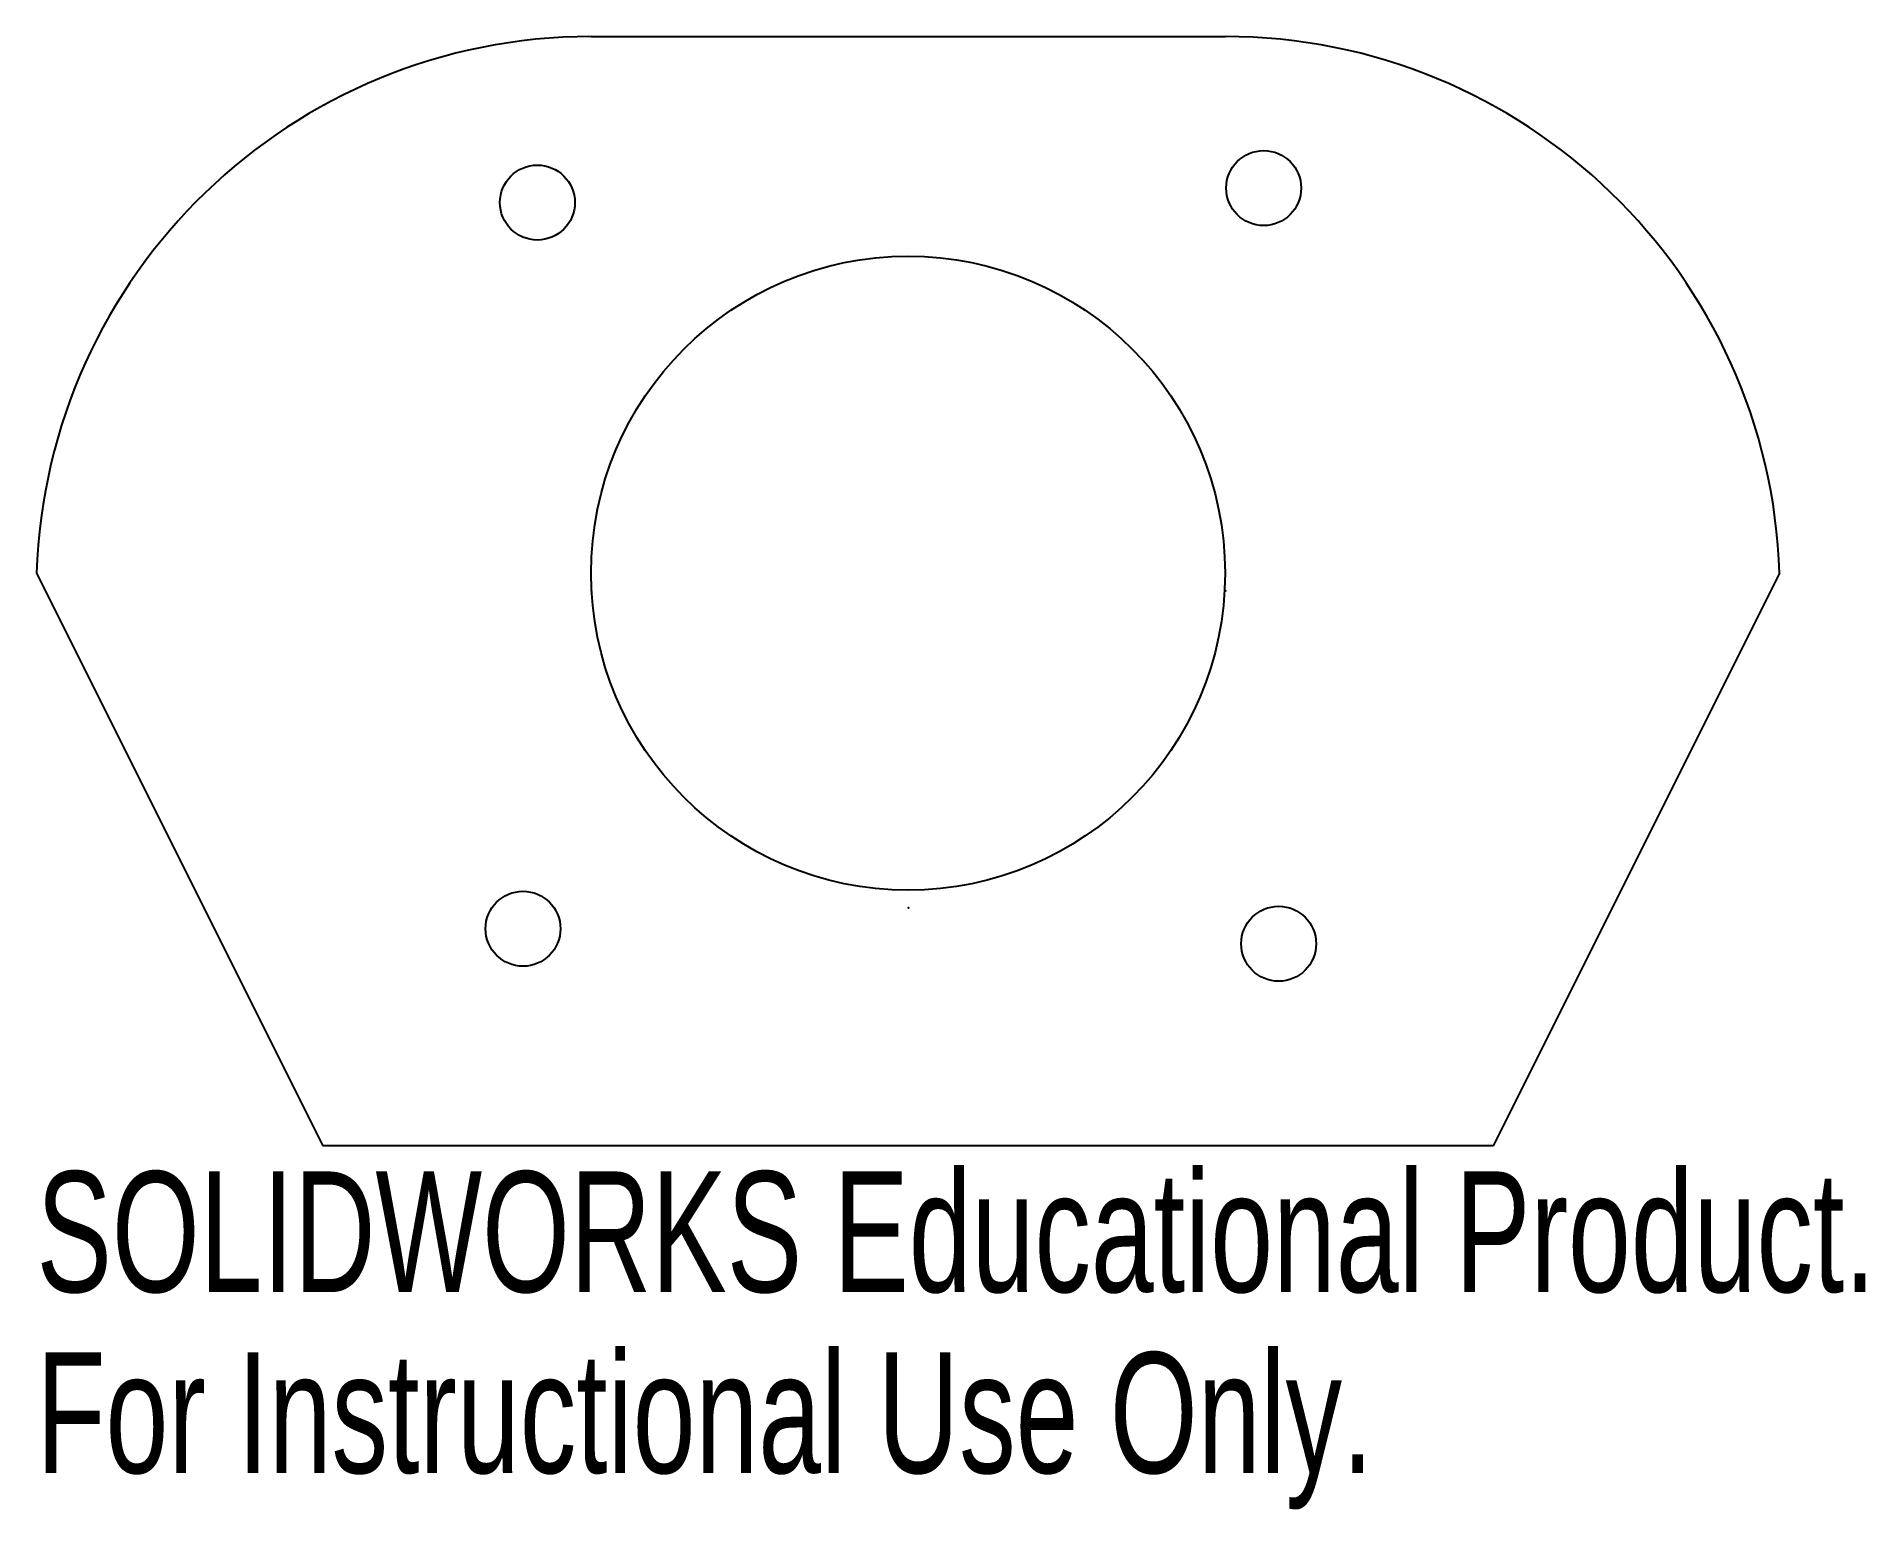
# Model space of a CAD drawing. Header units: inches. Extents: x -1.38 to 1.51, y -0.95 to 1.37.
import ezdxf

# ---------------------------------------------------------------- set-up
doc = ezdxf.new("R2010")
doc.units = ezdxf.units.IN
doc.header["$MEASUREMENT"] = 0
doc.header["$PDSIZE"] = -1
doc.styles.add('SLDTEXTSTYLE0', font='TXT', dxfattribs={"width": 0.7})

msp = doc.modelspace()

# ---------------------------------------------------------------- linework, layer by layer
at = {"color": 7, "linetype": 'Continuous'}
for p, q in [((-0.5008, 1.3742), (0.4992, 1.3742)), ((-1.3754, 0.5278), (-0.9236, -0.3758)), ((1.3737, 0.5278), (0.9219, -0.3758)), ((0.9219, -0.3758), (-0.9236, -0.3758))]:
    msp.add_line(p, q, dxfattribs=at)
for centre, radius in [((0.5601, 1.1352), 0.0591), ((-0.5854, 1.1124), 0.0591), ((-0.0008, 0.5278), 0.5), ((-0.6082, -0.0331), 0.0591), ((0.5838, -0.0568), 0.0591)]:
    msp.add_circle(centre, radius, dxfattribs=at)
for centre, start, end in [((-0.5008, 0.4992), 90, 178.1285), ((0.4992, 0.4992), 1.8715, 90)]:
    msp.add_arc(centre, 0.875, start, end, dxfattribs=at)
for p in [(-0.5, 0.5), (0.5, 0.5), (0, 0)]:
    msp.add_point(p, dxfattribs=at)

# ---------------------------------------------------------------- texts
at = {"color": 7, "linetype": 'Continuous', "char_height": 0.1903, "attachment_point": 1, "style": 'SLDTEXTSTYLE0'}
for s, insert in [('SOLIDWORKS Educational Product.', (-1.3754, -0.4159)), ('For Instructional Use Only.', (-1.3754, -0.7014))]:
    msp.add_mtext(s, dxfattribs=dict(at, insert=insert))

doc.saveas('drawing.dxf')
